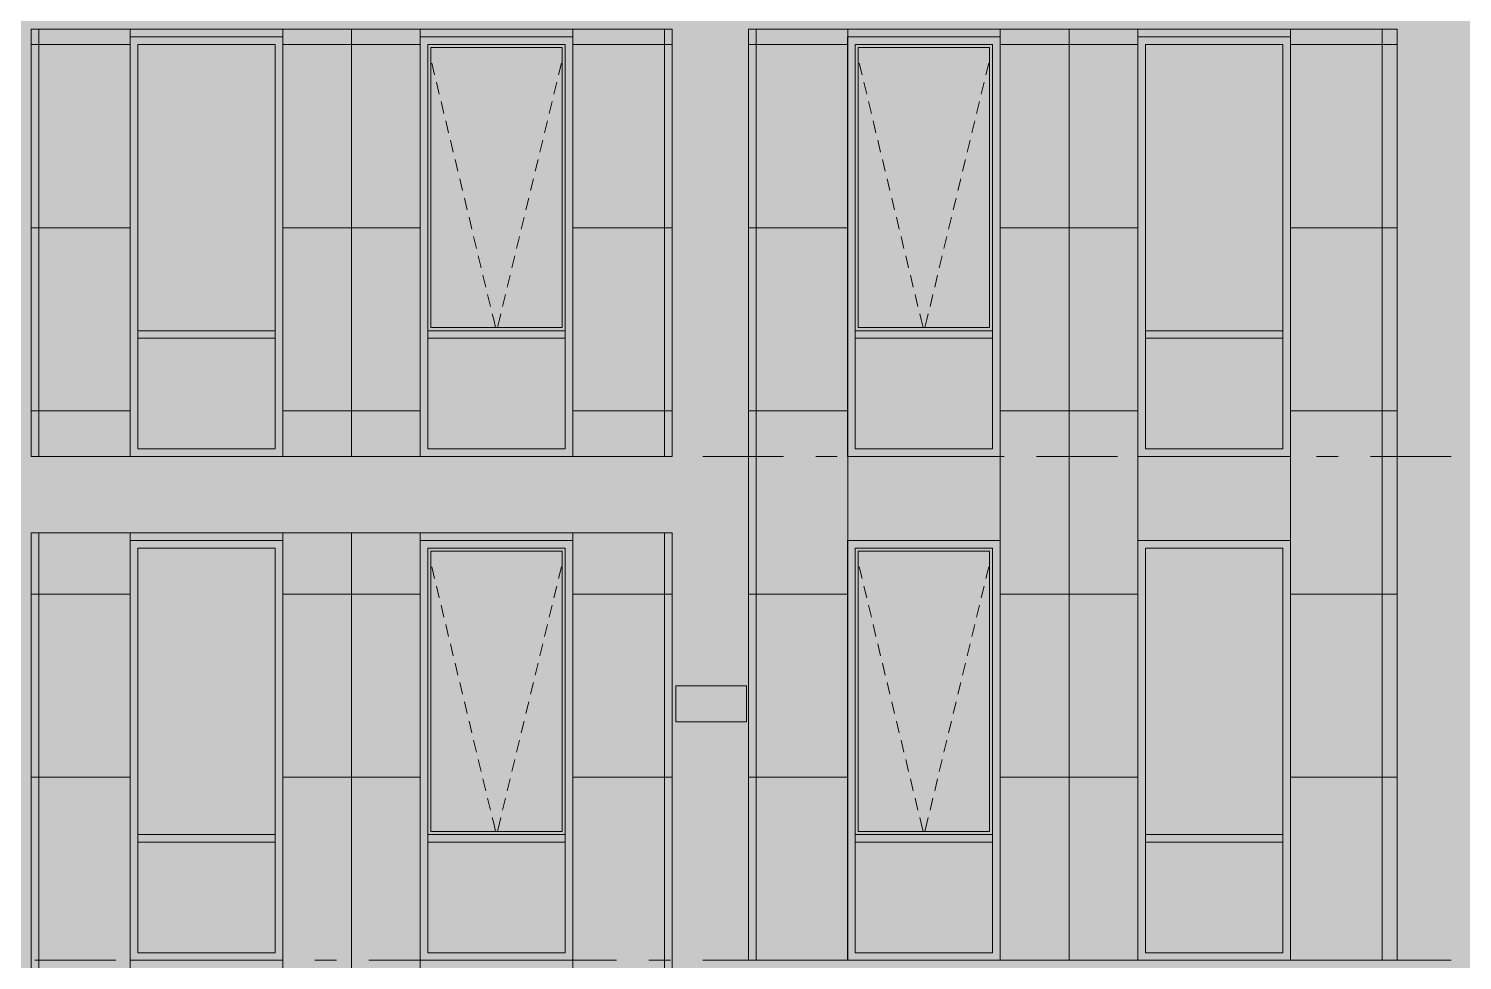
# Model space of a CAD drawing. Header units: millimetres. Extents: x 1499747 to 4230374, y -28481 to 441852.
# Drawn here: x 4109097 to 4118489, y 393828 to 399932 of the extents above; entities that cross this region are included whole.
import ezdxf

# ---------------------------------------------------------------- set-up
doc = ezdxf.new("R2010")
doc.units = ezdxf.units.MM
doc.header["$MEASUREMENT"] = 0
doc.layers.add('Чертеж и Рисунок', color=7, linetype='Continuous')

msp = doc.modelspace()

# ---------------------------------------------------------------- hatches: boundary and pattern name
at = {"layer": 'Чертеж и Рисунок', "linetype": 'Continuous', "lineweight": 0, "true_color": 0xbc9a89}
for points in [[(4104262.66859, 399928.41141), (4127512.73411, 399928.41141), (4127512.73411, 400428.41218), (4104262.66859, 400428.41218)], [(4108613.00524, 399928.41141), (4108613.00524, 374028.37184), (4109113.006, 374028.37184), (4109113.006, 399928.41141)], [(4113312.81242, 399928.41141), (4113312.81242, 374028.37184), (4113812.81318, 374028.37184), (4113812.81318, 399928.41141)], [(4118062.11967, 399928.41141), (4118062.11967, 374028.37184), (4118562.12044, 374028.37184), (4118562.12044, 399928.41141)], [(4109113.006, 396628.40637), (4113312.81242, 396628.40637), (4113312.81242, 397128.40713), (4109113.006, 397128.40713)], [(4113812.81318, 393328.40133), (4118062.11967, 393328.40133), (4118062.11967, 393828.40209), (4113812.81318, 393828.40209)]]:
    msp.add_hatch(color=33, dxfattribs=at).paths.add_polyline_path(points)
at = {"layer": 'Чертеж и Рисунок', "linetype": 'Continuous', "lineweight": 0, "true_color": 0xffffff}
for points in [[(4109113.006, 399928.41141), (4109113.006, 397128.40713), (4109762.20699, 397128.40713), (4109762.20699, 399878.41134), (4110762.20852, 399878.41134), (4110762.20852, 397128.40713), (4111662.5099, 397128.40713), (4111662.5099, 399878.41134), (4112662.51142, 399878.41134), (4112662.51142, 397128.40713), (4113312.81242, 397128.40713), (4113312.81242, 399928.41141)], [(4113337.91246, 395391.20448), (4113799.71316, 395391.20448), (4113799.71316, 395626.90484), (4113337.91246, 395626.90484)]]:
    msp.add_hatch(color=7, dxfattribs=at).paths.add_polyline_path(points)
h = msp.add_hatch(color=7, dxfattribs=at)
h.paths.add_polyline_path([(4113812.81318, 399928.41141), (4113812.81318, 393828.40209), (4114462.41416, 393828.40209), (4114462.41416, 396578.40627), (4115462.41572, 396578.40627), (4115462.41572, 393828.40209), (4116362.71712, 393828.40209), (4116362.71712, 396578.40627), (4117362.71859, 396578.40627), (4117362.71859, 393828.40209), (4118062.11966, 393828.40209), (4118062.11966, 399928.41141)])
h.paths.add_polyline_path([(4114462.41416, 399878.41135), (4115462.41572, 399878.41135), (4115462.41572, 397128.40717), (4114462.41416, 397128.40717)], flags=0)
h.paths.add_polyline_path([(4117362.71859, 397128.40717), (4116362.71712, 397128.40717), (4116362.71712, 399878.41135), (4117362.71859, 399878.41135)], flags=0)
at = {"layer": 'Чертеж и Рисунок', "linetype": 'Continuous', "lineweight": 0, "true_color": 0x2e2e2e}
for points in [[(4109762.20699, 399528.4108), (4109812.20707, 399528.4108), (4109812.20707, 399828.41126), (4109762.20699, 399878.41134)], [(4110262.20776, 399878.41134), (4109762.20699, 399878.41134), (4109812.20707, 399828.41126), (4110262.20776, 399828.41126)], [(4110262.20776, 399878.41134), (4110262.20776, 399828.41126), (4110712.20844, 399828.41126), (4110762.20852, 399878.41134)], [(4110762.20852, 399528.4108), (4110762.20852, 399878.41134), (4110712.20844, 399828.41126), (4110712.20844, 399528.4108)], [(4111662.5099, 399528.4108), (4111712.50997, 399528.4108), (4111712.50997, 399828.41126), (4111662.5099, 399878.41134)], [(4112162.51066, 399878.41134), (4111662.5099, 399878.41134), (4111712.50997, 399828.41126), (4112162.51066, 399828.41126)], [(4112162.51066, 399878.41134), (4112162.51066, 399828.41126), (4112612.51135, 399828.41126), (4112662.51142, 399878.41134)], [(4112662.51142, 399528.4108), (4112662.51142, 399878.41134), (4112612.51135, 399828.41126), (4112612.51135, 399528.4108)], [(4114462.41417, 399528.4108), (4114512.41425, 399528.4108), (4114512.41425, 399828.41126), (4114462.41417, 399878.41134)], [(4114962.41494, 399878.41134), (4114462.41417, 399878.41134), (4114512.41425, 399828.41126), (4114962.41494, 399828.41126)], [(4114962.41494, 399878.41134), (4114962.41494, 399828.41126), (4115412.41563, 399828.41126), (4115462.4157, 399878.41134)], [(4115462.4157, 399528.4108), (4115462.4157, 399878.41134), (4115412.41563, 399828.41126), (4115412.41563, 399528.4108)], [(4116362.71708, 399528.4108), (4116412.71715, 399528.4108), (4116412.71715, 399828.41126), (4116362.71708, 399878.41134)], [(4116862.71784, 399878.41134), (4116362.71708, 399878.41134), (4116412.71715, 399828.41126), (4116862.71784, 399828.41126)], [(4116862.71784, 399878.41134), (4116862.71784, 399828.41126), (4117312.71853, 399828.41126), (4117362.71861, 399878.41134)], [(4117362.71861, 399528.4108), (4117362.71861, 399878.41134), (4117312.71853, 399828.41126), (4117312.71853, 399528.4108)], [(4109762.20699, 398128.40866), (4109812.20707, 398128.40866), (4109812.20707, 399528.4108), (4109762.20699, 399528.4108)], [(4110762.20852, 398128.40866), (4110762.20852, 399528.4108), (4110712.20844, 399528.4108), (4110712.20844, 398128.40866)], [(4111662.5099, 398128.40866), (4111712.50997, 398128.40866), (4111712.50997, 399528.4108), (4111662.5099, 399528.4108)], [(4112662.51142, 398128.40866), (4112662.51142, 399528.4108), (4112612.51135, 399528.4108), (4112612.51135, 398128.40866)], [(4114462.41417, 398128.40866), (4114512.41425, 398128.40866), (4114512.41425, 399528.4108), (4114462.41417, 399528.4108)], [(4115462.4157, 398128.40866), (4115462.4157, 399528.4108), (4115412.41563, 399528.4108), (4115412.41563, 398128.40866)], [(4116362.71708, 398128.40866), (4116412.71715, 398128.40866), (4116412.71715, 399528.4108), (4116362.71708, 399528.4108)], [(4117362.71861, 398128.40866), (4117362.71861, 399528.4108), (4117312.71853, 399528.4108), (4117312.71853, 398128.40866)], [(4109762.20699, 397928.40836), (4109812.20707, 397928.40836), (4109812.20707, 398128.40866), (4109762.20699, 398128.40866)], [(4110762.20852, 397928.40836), (4110762.20852, 398128.40866), (4110712.20844, 398128.40866), (4110712.20844, 397928.40836)], [(4111662.5099, 397928.40836), (4111712.50997, 397928.40836), (4111712.50997, 398128.40866), (4111662.5099, 398128.40866)], [(4112662.51142, 397928.40836), (4112662.51142, 398128.40866), (4112612.51135, 398128.40866), (4112612.51135, 397928.40836)], [(4114462.41417, 397928.40836), (4114512.41425, 397928.40836), (4114512.41425, 398128.40866), (4114462.41417, 398128.40866)], [(4115462.4157, 397928.40836), (4115462.4157, 398128.40866), (4115412.41563, 398128.40866), (4115412.41563, 397928.40836)], [(4116362.71708, 397928.40836), (4116412.71715, 397928.40836), (4116412.71715, 398128.40866), (4116362.71708, 398128.40866)], [(4117362.71861, 397928.40836), (4117362.71861, 398128.40866), (4117312.71853, 398128.40866), (4117312.71853, 397928.40836)], [(4109812.20707, 397903.40832), (4110262.20776, 397903.40832), (4110262.20776, 397953.40839), (4109812.20707, 397953.40839)], [(4110262.20776, 397953.40839), (4110262.20776, 397903.40832), (4110712.20844, 397903.40832), (4110712.20844, 397953.40839)], [(4111712.50997, 397903.40832), (4112162.51066, 397903.40832), (4112162.51066, 397953.40839), (4111712.50997, 397953.40839)], [(4112162.51066, 397953.40839), (4112162.51066, 397903.40832), (4112612.51135, 397903.40832), (4112612.51135, 397953.40839)], [(4114512.41425, 397903.40832), (4114962.41494, 397903.40832), (4114962.41494, 397953.40839), (4114512.41425, 397953.40839)], [(4114962.41494, 397953.40839), (4114962.41494, 397903.40832), (4115412.41563, 397903.40832), (4115412.41563, 397953.40839)], [(4116412.71715, 397903.40832), (4116862.71784, 397903.40832), (4116862.71784, 397953.40839), (4116412.71715, 397953.40839)], [(4116862.71784, 397953.40839), (4116862.71784, 397903.40832), (4117312.71853, 397903.40832), (4117312.71853, 397953.40839)], [(4109762.20699, 397928.40836), (4109762.20699, 397128.40713), (4109812.20707, 397178.40721), (4109812.20707, 397928.40836)], [(4110762.20852, 397928.40836), (4110712.20844, 397928.40836), (4110712.20844, 397178.40721), (4110762.20852, 397128.40713)], [(4111662.5099, 397928.40836), (4111662.5099, 397128.40713), (4111712.50997, 397178.40721), (4111712.50997, 397928.40836)], [(4112662.51142, 397928.40836), (4112612.51135, 397928.40836), (4112612.51135, 397178.40721), (4112662.51142, 397128.40713)], [(4114462.41417, 397928.40836), (4114462.41417, 397128.40713), (4114512.41425, 397178.40721), (4114512.41425, 397928.40836)], [(4115462.4157, 397928.40836), (4115412.41563, 397928.40836), (4115412.41563, 397178.40721), (4115462.4157, 397128.40713)], [(4116362.71708, 397928.40836), (4116362.71708, 397128.40713), (4116412.71715, 397178.40721), (4116412.71715, 397928.40836)], [(4117362.71861, 397928.40836), (4117312.71853, 397928.40836), (4117312.71853, 397178.40721), (4117362.71861, 397128.40713)], [(4110262.20776, 397128.40713), (4110262.20776, 397178.40721), (4109812.20707, 397178.40721), (4109762.20699, 397128.40713)], [(4110262.20776, 397128.40713), (4110762.20852, 397128.40713), (4110712.20844, 397178.40721), (4110262.20776, 397178.40721)], [(4112162.51066, 397128.40713), (4112162.51066, 397178.40721), (4111712.50997, 397178.40721), (4111662.5099, 397128.40713)], [(4112162.51066, 397128.40713), (4112662.51142, 397128.40713), (4112612.51135, 397178.40721), (4112162.51066, 397178.40721)], [(4114962.41494, 397128.40713), (4114962.41494, 397178.40721), (4114512.41425, 397178.40721), (4114462.41417, 397128.40713)], [(4114962.41494, 397128.40713), (4115462.4157, 397128.40713), (4115412.41563, 397178.40721), (4114962.41494, 397178.40721)], [(4116862.71784, 397128.40713), (4116862.71784, 397178.40721), (4116412.71715, 397178.40721), (4116362.71708, 397128.40713)], [(4116862.71784, 397128.40713), (4117362.71861, 397128.40713), (4117312.71853, 397178.40721), (4116862.71784, 397178.40721)], [(4109762.20699, 396228.40576), (4109812.20707, 396228.40576), (4109812.20707, 396528.40622), (4109762.20699, 396578.40629)], [(4110262.20776, 396578.40629), (4109762.20699, 396578.40629), (4109812.20707, 396528.40622), (4110262.20776, 396528.40622)], [(4110262.20776, 396578.40629), (4110262.20776, 396528.40622), (4110712.20844, 396528.40622), (4110762.20852, 396578.40629)], [(4110762.20852, 396228.40576), (4110762.20852, 396578.40629), (4110712.20844, 396528.40622), (4110712.20844, 396228.40576)], [(4111662.5099, 396228.40576), (4111712.50997, 396228.40576), (4111712.50997, 396528.40622), (4111662.5099, 396578.40629)], [(4112162.51066, 396578.40629), (4111662.5099, 396578.40629), (4111712.50997, 396528.40622), (4112162.51066, 396528.40622)], [(4112162.51066, 396578.40629), (4112162.51066, 396528.40622), (4112612.51135, 396528.40622), (4112662.51142, 396578.40629)], [(4112662.51142, 396228.40576), (4112662.51142, 396578.40629), (4112612.51135, 396528.40622), (4112612.51135, 396228.40576)], [(4114462.41417, 396228.40576), (4114512.41425, 396228.40576), (4114512.41425, 396528.40622), (4114462.41417, 396578.40629)], [(4114962.41494, 396578.40629), (4114462.41417, 396578.40629), (4114512.41425, 396528.40622), (4114962.41494, 396528.40622)], [(4114962.41494, 396578.40629), (4114962.41494, 396528.40622), (4115412.41563, 396528.40622), (4115462.4157, 396578.40629)], [(4115462.4157, 396228.40576), (4115462.4157, 396578.40629), (4115412.41563, 396528.40622), (4115412.41563, 396228.40576)], [(4116362.71708, 396228.40576), (4116412.71715, 396228.40576), (4116412.71715, 396528.40622), (4116362.71708, 396578.40629)], [(4116862.71784, 396578.40629), (4116362.71708, 396578.40629), (4116412.71715, 396528.40622), (4116862.71784, 396528.40622)], [(4116862.71784, 396578.40629), (4116862.71784, 396528.40622), (4117312.71853, 396528.40622), (4117362.71861, 396578.40629)], [(4117362.71861, 396228.40576), (4117362.71861, 396578.40629), (4117312.71853, 396528.40622), (4117312.71853, 396228.40576)], [(4109762.20699, 394828.40362), (4109812.20707, 394828.40362), (4109812.20707, 396228.40576), (4109762.20699, 396228.40576)], [(4110762.20852, 394828.40362), (4110762.20852, 396228.40576), (4110712.20844, 396228.40576), (4110712.20844, 394828.40362)], [(4111662.5099, 394828.40362), (4111712.50997, 394828.40362), (4111712.50997, 396228.40576), (4111662.5099, 396228.40576)], [(4112662.51142, 394828.40362), (4112662.51142, 396228.40576), (4112612.51135, 396228.40576), (4112612.51135, 394828.40362)], [(4114462.41417, 394828.40362), (4114512.41425, 394828.40362), (4114512.41425, 396228.40576), (4114462.41417, 396228.40576)], [(4115462.4157, 394828.40362), (4115462.4157, 396228.40576), (4115412.41563, 396228.40576), (4115412.41563, 394828.40362)], [(4116362.71708, 394828.40362), (4116412.71715, 394828.40362), (4116412.71715, 396228.40576), (4116362.71708, 396228.40576)], [(4117362.71861, 394828.40362), (4117362.71861, 396228.40576), (4117312.71853, 396228.40576), (4117312.71853, 394828.40362)], [(4109762.20699, 394628.40332), (4109812.20707, 394628.40332), (4109812.20707, 394828.40362), (4109762.20699, 394828.40362)], [(4110762.20852, 394628.40332), (4110762.20852, 394828.40362), (4110712.20844, 394828.40362), (4110712.20844, 394628.40332)], [(4111662.5099, 394628.40332), (4111712.50997, 394628.40332), (4111712.50997, 394828.40362), (4111662.5099, 394828.40362)], [(4112662.51142, 394628.40332), (4112662.51142, 394828.40362), (4112612.51135, 394828.40362), (4112612.51135, 394628.40332)], [(4114462.41417, 394628.40332), (4114512.41425, 394628.40332), (4114512.41425, 394828.40362), (4114462.41417, 394828.40362)], [(4115462.4157, 394628.40332), (4115462.4157, 394828.40362), (4115412.41563, 394828.40362), (4115412.41563, 394628.40332)], [(4116362.71708, 394628.40332), (4116412.71715, 394628.40332), (4116412.71715, 394828.40362), (4116362.71708, 394828.40362)], [(4117362.71861, 394628.40332), (4117362.71861, 394828.40362), (4117312.71853, 394828.40362), (4117312.71853, 394628.40332)], [(4109812.20707, 394603.40328), (4110262.20776, 394603.40328), (4110262.20776, 394653.40335), (4109812.20707, 394653.40335)], [(4110262.20776, 394653.40335), (4110262.20776, 394603.40328), (4110712.20844, 394603.40328), (4110712.20844, 394653.40335)], [(4111712.50997, 394603.40328), (4112162.51066, 394603.40328), (4112162.51066, 394653.40335), (4111712.50997, 394653.40335)], [(4112162.51066, 394653.40335), (4112162.51066, 394603.40328), (4112612.51135, 394603.40328), (4112612.51135, 394653.40335)], [(4114512.41425, 394603.40328), (4114962.41494, 394603.40328), (4114962.41494, 394653.40335), (4114512.41425, 394653.40335)], [(4114962.41494, 394653.40335), (4114962.41494, 394603.40328), (4115412.41563, 394603.40328), (4115412.41563, 394653.40335)], [(4116412.71715, 394603.40328), (4116862.71784, 394603.40328), (4116862.71784, 394653.40335), (4116412.71715, 394653.40335)], [(4116862.71784, 394653.40335), (4116862.71784, 394603.40328), (4117312.71853, 394603.40328), (4117312.71853, 394653.40335)], [(4109762.20699, 394628.40332), (4109762.20699, 393828.40209), (4109812.20707, 393878.40217), (4109812.20707, 394628.40332)], [(4110762.20852, 394628.40332), (4110712.20844, 394628.40332), (4110712.20844, 393878.40217), (4110762.20852, 393828.40209)], [(4111662.5099, 394628.40332), (4111662.5099, 393828.40209), (4111712.50997, 393878.40217), (4111712.50997, 394628.40332)], [(4112662.51142, 394628.40332), (4112612.51135, 394628.40332), (4112612.51135, 393878.40217), (4112662.51142, 393828.40209)], [(4114462.41417, 394628.40332), (4114462.41417, 393828.40209), (4114512.41425, 393878.40217), (4114512.41425, 394628.40332)], [(4115462.4157, 394628.40332), (4115412.41563, 394628.40332), (4115412.41563, 393878.40217), (4115462.4157, 393828.40209)], [(4116362.71708, 394628.40332), (4116362.71708, 393828.40209), (4116412.71715, 393878.40217), (4116412.71715, 394628.40332)], [(4117362.71861, 394628.40332), (4117312.71853, 394628.40332), (4117312.71853, 393878.40217), (4117362.71861, 393828.40209)], [(4110262.20776, 393828.40209), (4110262.20776, 393878.40217), (4109812.20707, 393878.40217), (4109762.20699, 393828.40209)], [(4110262.20776, 393828.40209), (4110762.20852, 393828.40209), (4110712.20844, 393878.40217), (4110262.20776, 393878.40217)], [(4112162.51066, 393828.40209), (4112162.51066, 393878.40217), (4111712.50997, 393878.40217), (4111662.5099, 393828.40209)], [(4112162.51066, 393828.40209), (4112662.51142, 393828.40209), (4112612.51135, 393878.40217), (4112162.51066, 393878.40217)], [(4114962.41494, 393828.40209), (4114962.41494, 393878.40217), (4114512.41425, 393878.40217), (4114462.41417, 393828.40209)], [(4114962.41494, 393828.40209), (4115462.4157, 393828.40209), (4115412.41563, 393878.40217), (4114962.41494, 393878.40217)], [(4116862.71784, 393828.40209), (4116862.71784, 393878.40217), (4116412.71715, 393878.40217), (4116362.71708, 393828.40209)], [(4116862.71784, 393828.40209), (4117362.71861, 393828.40209), (4117312.71853, 393878.40217), (4116862.71784, 393878.40217)]]:
    msp.add_hatch(color=250, dxfattribs=at).paths.add_polyline_path(points)
at = {"layer": 'Чертеж и Рисунок', "linetype": 'Continuous', "lineweight": 0, "true_color": 0x84adf9}
for points in [[(4109812.20707, 397953.40839), (4110712.20844, 397953.40839), (4110712.20844, 399528.4108), (4110712.20844, 399828.41126), (4109812.20707, 399828.41126)], [(4116412.71715, 397953.40839), (4117312.71853, 397953.40839), (4117312.71853, 399528.4108), (4117312.71853, 399828.41126), (4116412.71715, 399828.41126)], [(4111732.51, 399808.41123), (4111732.51, 397973.40843), (4112592.51132, 397973.40843), (4112592.51132, 399808.41123)], [(4114532.41428, 397973.40843), (4115392.4156, 397973.40843), (4115392.4156, 399808.41123), (4114532.41428, 399808.41123)], [(4109812.20707, 397903.40832), (4109812.20707, 397178.40721), (4110712.20844, 397178.40721), (4110712.20844, 397903.40832)], [(4111712.50997, 397903.40832), (4111712.50997, 397178.40721), (4112612.51135, 397178.40721), (4112612.51135, 397903.40832)], [(4114512.41425, 397903.40832), (4114512.41425, 397178.40721), (4115412.41563, 397178.40721), (4115412.41563, 397903.40832)], [(4116412.71715, 397903.40832), (4116412.71715, 397178.40721), (4117312.71853, 397178.40721), (4117312.71853, 397903.40832)], [(4109812.20707, 394653.40335), (4110712.20844, 394653.40335), (4110712.20844, 394828.40362), (4110712.20844, 396228.40576), (4110712.20844, 396528.40622), (4109812.20707, 396528.40622)], [(4111732.51, 394673.40338), (4112592.51132, 394673.40338), (4112592.51132, 396508.40619), (4111732.51, 396508.40619)], [(4114532.41428, 394673.40338), (4115392.4156, 394673.40338), (4115392.4156, 396508.40619), (4114532.41428, 396508.40619)], [(4116412.71715, 394653.40335), (4117312.71853, 394653.40335), (4117312.71853, 394828.40362), (4117312.71853, 396528.40622), (4116412.71715, 396528.40622)], [(4109812.20707, 394603.40328), (4109812.20707, 393878.40217), (4110712.20844, 393878.40217), (4110712.20844, 394603.40328)], [(4111712.50997, 393878.40217), (4112612.51135, 393878.40217), (4112612.51135, 394603.40328), (4111712.50997, 394603.40328)], [(4114512.41425, 394603.40328), (4114512.41425, 393878.40217), (4115412.41563, 393878.40217), (4115412.41563, 394603.40328)], [(4116412.71715, 394603.40328), (4116412.71715, 393878.40217), (4117312.71853, 393878.40217), (4117312.71853, 394603.40328)]]:
    msp.add_hatch(color=161, dxfattribs=at).paths.add_polyline_path(points)
at = {"layer": 'Чертеж и Рисунок', "linetype": 'Continuous', "lineweight": 0, "true_color": 0xf7fdff}
for points in [[(4111712.50997, 397953.40839), (4111732.51, 397973.40843), (4111732.51, 399808.41123), (4111712.50997, 399828.41126)], [(4112612.51135, 399828.41126), (4111712.50997, 399828.41126), (4111732.51, 399808.41123), (4112592.51132, 399808.41123)], [(4112612.51135, 397953.40839), (4112612.51135, 399828.41126), (4112592.51132, 399808.41123), (4112592.51132, 397973.40843)], [(4114512.41425, 397953.40839), (4114532.41428, 397973.40843), (4114532.41428, 399808.41123), (4114512.41425, 399828.41126)], [(4115412.41563, 399828.41126), (4114512.41425, 399828.41126), (4114532.41428, 399808.41123), (4115392.4156, 399808.41123)], [(4115412.41563, 397953.40839), (4115412.41563, 399828.41126), (4115392.4156, 399808.41123), (4115392.4156, 397973.40843)], [(4111732.51, 397973.40843), (4111712.50997, 397953.40839), (4112612.51135, 397953.40839), (4112592.51132, 397973.40843)], [(4115412.41563, 397953.40839), (4115392.4156, 397973.40843), (4114532.41428, 397973.40843), (4114512.41425, 397953.40839)], [(4111712.50997, 394653.40335), (4111732.51, 394673.40338), (4111732.51, 396508.40619), (4111712.50997, 396528.40622)], [(4111712.50997, 396528.40622), (4111732.51, 396508.40619), (4112592.51132, 396508.40619), (4112612.51135, 396528.40622)], [(4112612.51135, 394653.40335), (4112612.51135, 396528.40622), (4112592.51132, 396508.40619), (4112592.51132, 394673.40338)], [(4114512.41425, 394653.40335), (4114532.41428, 394673.40338), (4114532.41428, 396508.40619), (4114512.41425, 396528.40622)], [(4115412.41563, 396528.40622), (4114512.41425, 396528.40622), (4114532.41428, 396508.40619), (4115392.4156, 396508.40619)], [(4115412.41563, 394653.40335), (4115412.41563, 396528.40622), (4115392.4156, 396508.40619), (4115392.4156, 394673.40338)], [(4111732.51, 394673.40338), (4111712.50997, 394653.40335), (4112612.51135, 394653.40335), (4112592.51132, 394673.40338)], [(4115412.41563, 394653.40335), (4115392.4156, 394673.40338), (4114532.41428, 394673.40338), (4114512.41425, 394653.40335)]]:
    msp.add_hatch(color=7, dxfattribs=at).paths.add_polyline_path(points)
at = {"layer": 'Чертеж и Рисунок', "linetype": 'Continuous', "lineweight": 0, "true_color": 0xffffff}
h = msp.add_hatch(color=7, dxfattribs=at)
h.paths.add_polyline_path([(4109113.006, 390528.39705), (4109762.20703, 390528.39705), (4109762.20703, 393278.40123), (4110762.20851, 393278.40123), (4110762.20851, 390528.39705), (4111662.5099, 390528.39705), (4111662.5099, 393278.40123), (4112662.51146, 393278.40123), (4112662.51146, 390528.39705), (4113312.81244, 390528.39705), (4113312.81244, 396628.40637), (4109113.006, 396628.40637)])
h.paths.add_polyline_path([(4110762.20851, 393828.40212), (4109762.20703, 393828.40212), (4109762.20703, 396578.40631), (4110762.20851, 396578.40631)], flags=0)
h.paths.add_polyline_path([(4111662.5099, 393828.40212), (4111662.5099, 396578.40631), (4112662.51146, 396578.40631), (4112662.51146, 393828.40212)], flags=0)

# ---------------------------------------------------------------- linework, layer by layer
at = {"layer": 'Чертеж и Рисунок', "color": 7, "linetype": 'Continuous', "lineweight": 5}
for points in [[(4109113.006, 399928.41141), (4113312.81242, 399928.41141)], [(4109113.006, 397128.40713), (4109113.006, 399928.41141)], [(4113312.81242, 397128.40713), (4113312.81242, 399928.41141)], [(4113812.81318, 393828.40209), (4113812.81318, 399928.41141)], [(4113812.81318, 399928.41141), (4118062.11967, 399928.41141)], [(4118062.11967, 393828.40209), (4118062.11967, 399928.41141)], [(4109762.20699, 397128.40713), (4109762.20699, 399878.41134)], [(4109762.20699, 399878.41134), (4110762.20852, 399878.41134)], [(4109812.20707, 399528.4108), (4109812.20707, 399828.41126)], [(4109812.20707, 399828.41126), (4110262.20776, 399828.41126)], [(4110262.20776, 399828.41126), (4110712.20844, 399828.41126)], [(4110712.20844, 399528.4108), (4110712.20844, 399828.41126)], [(4110762.20852, 399878.41134), (4110762.20852, 397128.40713)], [(4111662.5099, 397128.40713), (4111662.5099, 399878.41134)], [(4111662.5099, 399878.41134), (4112662.51142, 399878.41134)], [(4111712.50997, 399528.4108), (4111712.50997, 399828.41126)], [(4111712.50997, 399828.41126), (4112162.51066, 399828.41126)], [(4112162.51066, 399828.41126), (4112612.51135, 399828.41126)], [(4112612.51135, 399528.4108), (4112612.51135, 399828.41126)], [(4114462.41417, 397128.40713), (4114462.41417, 399878.41134)], [(4114462.41417, 399878.41134), (4115462.4157, 399878.41134)], [(4114512.41425, 399528.4108), (4114512.41425, 399828.41126)], [(4114512.41425, 399828.41126), (4114962.41494, 399828.41126)], [(4114962.41494, 399828.41126), (4115412.41563, 399828.41126)], [(4115412.41563, 399528.4108), (4115412.41563, 399828.41126)], [(4115462.4157, 399878.41134), (4115462.4157, 397128.40713)], [(4116362.71708, 397128.40713), (4116362.71708, 399878.41134)], [(4116362.71708, 399878.41134), (4117362.71861, 399878.41134)], [(4116412.71715, 399528.4108), (4116412.71715, 399828.41126)], [(4116412.71715, 399828.41126), (4116862.71784, 399828.41126)], [(4116862.71784, 399828.41126), (4117312.71853, 399828.41126)], [(4117312.71853, 399528.4108), (4117312.71853, 399828.41126)], [(4117362.71861, 399878.41134), (4117362.71861, 397128.40713)], [(4111732.51, 399808.41123), (4111732.51, 397973.40843)], [(4112592.51132, 399808.41123), (4111732.51, 399808.41123)], [(4112592.51132, 397973.40843), (4112592.51132, 399808.41123)], [(4114532.41428, 399808.41123), (4114532.41428, 397973.40843)], [(4115392.4156, 399808.41123), (4114532.41428, 399808.41123)], [(4115392.4156, 397973.40843), (4115392.4156, 399808.41123)], [(4109812.20707, 398128.40866), (4109812.20707, 399528.4108)], [(4110712.20844, 398128.40866), (4110712.20844, 399528.4108)], [(4111712.50997, 398128.40866), (4111712.50997, 399528.4108)], [(4112612.51135, 398128.40866), (4112612.51135, 399528.4108)], [(4114512.41425, 398128.40866), (4114512.41425, 399528.4108)], [(4115412.41563, 398128.40866), (4115412.41563, 399528.4108)], [(4116412.71715, 398128.40866), (4116412.71715, 399528.4108)], [(4117312.71853, 398128.40866), (4117312.71853, 399528.4108)], [(4109812.20707, 397953.40839), (4109812.20707, 398128.40866)], [(4110712.20844, 397953.40839), (4110712.20844, 398128.40866)], [(4111712.50997, 397953.40839), (4111712.50997, 398128.40866)], [(4112612.51135, 397953.40839), (4112612.51135, 398128.40866)], [(4114512.41425, 397953.40839), (4114512.41425, 398128.40866)], [(4115412.41563, 397953.40839), (4115412.41563, 398128.40866)], [(4116412.71715, 397953.40839), (4116412.71715, 398128.40866)], [(4117312.71853, 397953.40839), (4117312.71853, 398128.40866)], [(4109812.20707, 397928.40836), (4109812.20707, 397953.40839)], [(4110262.20776, 397953.40839), (4109812.20707, 397953.40839)], [(4110712.20844, 397953.40839), (4110262.20776, 397953.40839)], [(4110712.20844, 397928.40836), (4110712.20844, 397953.40839)], [(4111712.50997, 397928.40836), (4111712.50997, 397953.40839)], [(4112162.51066, 397953.40839), (4111712.50997, 397953.40839)], [(4111732.51, 397973.40843), (4112592.51132, 397973.40843)], [(4112612.51135, 397953.40839), (4112162.51066, 397953.40839)], [(4112612.51135, 397928.40836), (4112612.51135, 397953.40839)], [(4114512.41425, 397928.40836), (4114512.41425, 397953.40839)], [(4114962.41494, 397953.40839), (4114512.41425, 397953.40839)], [(4114532.41428, 397973.40843), (4115392.4156, 397973.40843)], [(4115412.41563, 397953.40839), (4114962.41494, 397953.40839)], [(4115412.41563, 397928.40836), (4115412.41563, 397953.40839)], [(4116412.71715, 397928.40836), (4116412.71715, 397953.40839)], [(4116862.71784, 397953.40839), (4116412.71715, 397953.40839)], [(4117312.71853, 397953.40839), (4116862.71784, 397953.40839)], [(4117312.71853, 397928.40836), (4117312.71853, 397953.40839)], [(4109812.20707, 397903.40832), (4109812.20707, 397928.40836)], [(4109812.20707, 397178.40721), (4109812.20707, 397903.40832)], [(4110262.20776, 397903.40832), (4109812.20707, 397903.40832)], [(4110712.20844, 397903.40832), (4110262.20776, 397903.40832)], [(4110712.20844, 397903.40832), (4110712.20844, 397928.40836)], [(4110712.20844, 397178.40721), (4110712.20844, 397903.40832)], [(4111712.50997, 397903.40832), (4111712.50997, 397928.40836)], [(4111712.50997, 397178.40721), (4111712.50997, 397903.40832)], [(4112162.51066, 397903.40832), (4111712.50997, 397903.40832)], [(4112612.51135, 397903.40832), (4112162.51066, 397903.40832)], [(4112612.51135, 397903.40832), (4112612.51135, 397928.40836)], [(4112612.51135, 397178.40721), (4112612.51135, 397903.40832)], [(4114512.41425, 397903.40832), (4114512.41425, 397928.40836)], [(4114512.41425, 397178.40721), (4114512.41425, 397903.40832)], [(4114962.41494, 397903.40832), (4114512.41425, 397903.40832)], [(4115412.41563, 397903.40832), (4114962.41494, 397903.40832)], [(4115412.41563, 397903.40832), (4115412.41563, 397928.40836)], [(4115412.41563, 397178.40721), (4115412.41563, 397903.40832)], [(4116412.71715, 397903.40832), (4116412.71715, 397928.40836)], [(4116412.71715, 397178.40721), (4116412.71715, 397903.40832)], [(4116862.71784, 397903.40832), (4116412.71715, 397903.40832)], [(4117312.71853, 397903.40832), (4116862.71784, 397903.40832)], [(4117312.71853, 397903.40832), (4117312.71853, 397928.40836)], [(4117312.71853, 397178.40721), (4117312.71853, 397903.40832)], [(4109113.006, 397128.40713), (4113312.81242, 397128.40713)], [(4110262.20776, 397178.40721), (4109812.20707, 397178.40721)], [(4110712.20844, 397178.40721), (4110262.20776, 397178.40721)], [(4112162.51066, 397178.40721), (4111712.50997, 397178.40721)], [(4112612.51135, 397178.40721), (4112162.51066, 397178.40721)], [(4115462.4157, 397128.40713), (4114462.41417, 397128.40713)], [(4114962.41494, 397178.40721), (4114512.41425, 397178.40721)], [(4115412.41563, 397178.40721), (4114962.41494, 397178.40721)], [(4117362.71861, 397128.40713), (4116362.71708, 397128.40713)], [(4116862.71784, 397178.40721), (4116412.71715, 397178.40721)], [(4117312.71853, 397178.40721), (4116862.71784, 397178.40721)], [(4109113.006, 390528.39705), (4109113.006, 396628.40637)], [(4109113.006, 396628.40637), (4113312.81242, 396628.40637)], [(4113312.81242, 390528.39705), (4113312.81242, 396628.40637)], [(4109762.20699, 393828.40209), (4109762.20699, 396578.40629)], [(4109762.20699, 396578.40629), (4110762.20852, 396578.40629)], [(4110762.20852, 396578.40629), (4110762.20852, 393828.40209)], [(4111662.5099, 393828.40209), (4111662.5099, 396578.40629)], [(4111662.5099, 396578.40629), (4112662.51142, 396578.40629)], [(4114462.41417, 393828.40209), (4114462.41417, 396578.40629)], [(4114462.41417, 396578.40629), (4115462.4157, 396578.40629)], [(4115462.4157, 396578.40629), (4115462.4157, 393828.40209)], [(4116362.71708, 393828.40209), (4116362.71708, 396578.40629)], [(4116362.71708, 396578.40629), (4117362.71861, 396578.40629)], [(4117362.71861, 396578.40629), (4117362.71861, 393828.40209)], [(4109812.20707, 396228.40576), (4109812.20707, 396528.40622)], [(4109812.20707, 396528.40622), (4110262.20776, 396528.40622)], [(4110262.20776, 396528.40622), (4110712.20844, 396528.40622)], [(4110712.20844, 396228.40576), (4110712.20844, 396528.40622)], [(4111712.50997, 396228.40576), (4111712.50997, 396528.40622)], [(4111712.50997, 396528.40622), (4112162.51066, 396528.40622)], [(4111732.51, 396508.40619), (4111732.51, 394673.40338)], [(4112592.51132, 396508.40619), (4111732.51, 396508.40619)], [(4112162.51066, 396528.40622), (4112612.51135, 396528.40622)], [(4112592.51132, 394673.40338), (4112592.51132, 396508.40619)], [(4112612.51135, 396228.40576), (4112612.51135, 396528.40622)], [(4114512.41425, 396228.40576), (4114512.41425, 396528.40622)], [(4114512.41425, 396528.40622), (4114962.41494, 396528.40622)], [(4114532.41428, 396508.40619), (4114532.41428, 394673.40338)], [(4115392.4156, 396508.40619), (4114532.41428, 396508.40619)], [(4114962.41494, 396528.40622), (4115412.41563, 396528.40622)], [(4115392.4156, 394673.40338), (4115392.4156, 396508.40619)], [(4115412.41563, 396228.40576), (4115412.41563, 396528.40622)], [(4116412.71715, 396228.40576), (4116412.71715, 396528.40622)], [(4116412.71715, 396528.40622), (4116862.71784, 396528.40622)], [(4116862.71784, 396528.40622), (4117312.71853, 396528.40622)], [(4117312.71853, 396228.40576), (4117312.71853, 396528.40622)], [(4109812.20707, 394828.40362), (4109812.20707, 396228.40576)], [(4110712.20844, 394828.40362), (4110712.20844, 396228.40576)], [(4111712.50997, 394828.40362), (4111712.50997, 396228.40576)], [(4112612.51135, 394828.40362), (4112612.51135, 396228.40576)], [(4114512.41425, 394828.40362), (4114512.41425, 396228.40576)], [(4115412.41563, 394828.40362), (4115412.41563, 396228.40576)], [(4116412.71715, 394828.40362), (4116412.71715, 396228.40576)], [(4117312.71853, 394828.40362), (4117312.71853, 396228.40576)], [(4113337.91246, 395391.20448), (4113337.91246, 395626.90484)], [(4113337.91246, 395626.90484), (4113799.71316, 395626.90484)], [(4113799.71316, 395626.90484), (4113799.71316, 395391.20448)], [(4113799.71316, 395391.20448), (4113337.91246, 395391.20448)], [(4109812.20707, 394653.40335), (4109812.20707, 394828.40362)], [(4110712.20844, 394653.40335), (4110712.20844, 394828.40362)], [(4111712.50997, 394653.40335), (4111712.50997, 394828.40362)], [(4112612.51135, 394653.40335), (4112612.51135, 394828.40362)], [(4114512.41425, 394653.40335), (4114512.41425, 394828.40362)], [(4115412.41563, 394653.40335), (4115412.41563, 394828.40362)], [(4116412.71715, 394653.40335), (4116412.71715, 394828.40362)], [(4117312.71853, 394653.40335), (4117312.71853, 394828.40362)], [(4109812.20707, 394628.40332), (4109812.20707, 394653.40335)], [(4110262.20776, 394653.40335), (4109812.20707, 394653.40335)], [(4110712.20844, 394653.40335), (4110262.20776, 394653.40335)], [(4110712.20844, 394628.40332), (4110712.20844, 394653.40335)], [(4111712.50997, 394628.40332), (4111712.50997, 394653.40335)], [(4112162.51066, 394653.40335), (4111712.50997, 394653.40335)], [(4111732.51, 394673.40338), (4112592.51132, 394673.40338)], [(4112612.51135, 394653.40335), (4112162.51066, 394653.40335)], [(4112612.51135, 394628.40332), (4112612.51135, 394653.40335)], [(4114512.41425, 394628.40332), (4114512.41425, 394653.40335)], [(4114962.41494, 394653.40335), (4114512.41425, 394653.40335)], [(4114532.41428, 394673.40338), (4115392.4156, 394673.40338)], [(4115412.41563, 394653.40335), (4114962.41494, 394653.40335)], [(4115412.41563, 394628.40332), (4115412.41563, 394653.40335)], [(4116412.71715, 394628.40332), (4116412.71715, 394653.40335)], [(4116862.71784, 394653.40335), (4116412.71715, 394653.40335)], [(4117312.71853, 394653.40335), (4116862.71784, 394653.40335)], [(4117312.71853, 394628.40332), (4117312.71853, 394653.40335)], [(4109812.20707, 394603.40328), (4109812.20707, 394628.40332)], [(4109812.20707, 393878.40217), (4109812.20707, 394603.40328)], [(4110262.20776, 394603.40328), (4109812.20707, 394603.40328)], [(4110712.20844, 394603.40328), (4110262.20776, 394603.40328)], [(4110712.20844, 394603.40328), (4110712.20844, 394628.40332)], [(4110712.20844, 393878.40217), (4110712.20844, 394603.40328)], [(4111712.50997, 394603.40328), (4111712.50997, 394628.40332)], [(4111712.50997, 393878.40217), (4111712.50997, 394603.40328)], [(4112162.51066, 394603.40328), (4111712.50997, 394603.40328)], [(4112612.51135, 394603.40328), (4112162.51066, 394603.40328)], [(4112612.51135, 394603.40328), (4112612.51135, 394628.40332)], [(4112612.51135, 393878.40217), (4112612.51135, 394603.40328)], [(4114512.41425, 394603.40328), (4114512.41425, 394628.40332)], [(4114512.41425, 393878.40217), (4114512.41425, 394603.40328)], [(4114962.41494, 394603.40328), (4114512.41425, 394603.40328)], [(4115412.41563, 394603.40328), (4114962.41494, 394603.40328)], [(4115412.41563, 394603.40328), (4115412.41563, 394628.40332)], [(4115412.41563, 393878.40217), (4115412.41563, 394603.40328)], [(4116412.71715, 394603.40328), (4116412.71715, 394628.40332)], [(4116412.71715, 393878.40217), (4116412.71715, 394603.40328)], [(4116862.71784, 394603.40328), (4116412.71715, 394603.40328)], [(4117312.71853, 394603.40328), (4116862.71784, 394603.40328)], [(4117312.71853, 394603.40328), (4117312.71853, 394628.40332)], [(4117312.71853, 393878.40217), (4117312.71853, 394603.40328)], [(4110762.20852, 393828.40209), (4109762.20699, 393828.40209)], [(4110262.20776, 393878.40217), (4109812.20707, 393878.40217)], [(4110712.20844, 393878.40217), (4110262.20776, 393878.40217)], [(4112662.51142, 393828.40209), (4111662.5099, 393828.40209)], [(4112162.51066, 393878.40217), (4111712.50997, 393878.40217)], [(4112612.51135, 393878.40217), (4112162.51066, 393878.40217)], [(4113812.81318, 393828.40209), (4118062.11967, 393828.40209)], [(4114962.41494, 393878.40217), (4114512.41425, 393878.40217)], [(4115412.41563, 393878.40217), (4114962.41494, 393878.40217)], [(4116862.71784, 393878.40217), (4116412.71715, 393878.40217)], [(4117312.71853, 393878.40217), (4116862.71784, 393878.40217)]]:
    msp.add_lwpolyline(points, dxfattribs=at)
at = {"layer": 'Чертеж и Рисунок', "color": 253, "linetype": 'Continuous', "lineweight": 5, "true_color": 0xaaaaaa}
for points in [[(4109163.30608, 399928.41141), (4109163.30608, 397128.40713)], [(4109763.307, 399928.41141), (4109763.307, 399878.41134)], [(4110762.70852, 399928.41141), (4110762.70852, 397128.40713)], [(4111212.80921, 399928.41141), (4111212.80921, 397128.40713)], [(4111663.1099, 399928.41141), (4111663.1099, 399878.41134)], [(4112662.51142, 399928.41141), (4112662.51142, 399878.41134)], [(4113263.11234, 399928.41141), (4113263.11234, 397128.40713)], [(4113863.11326, 399928.41141), (4113863.11326, 393828.40209)], [(4114463.11418, 399928.41141), (4114463.11418, 399878.41134)], [(4115462.5157, 399928.41141), (4115462.5157, 393828.40209)], [(4115913.01639, 399928.41141), (4115913.01639, 393828.40209)], [(4116363.31708, 399928.41141), (4116363.31708, 399878.41134)], [(4117362.71861, 399928.41141), (4117362.71861, 399878.41134)], [(4117963.31952, 399928.41141), (4117963.31952, 393828.40209)], [(4109113.006, 399828.01126), (4109762.20699, 399828.01126)], [(4109762.20699, 399828.01126), (4109763.307, 399828.01126)], [(4109763.307, 399878.41134), (4109763.307, 397128.40713)], [(4110762.70852, 399828.21126), (4111662.4099, 399828.21126)], [(4111663.1099, 399878.41134), (4111663.1099, 397128.40713)], [(4112662.51142, 399878.41134), (4112662.51142, 397128.40713)], [(4112662.51142, 399828.21126), (4113312.81242, 399828.21126)], [(4113812.81318, 399828.21126), (4114462.41417, 399828.21126)], [(4114463.11418, 399878.41134), (4114463.11418, 397128.40713)], [(4115462.5157, 399828.21126), (4116362.31708, 399828.21126)], [(4116363.31708, 399878.41134), (4116363.31708, 397128.40713)], [(4117362.71861, 399878.41134), (4117362.71861, 397128.40713)], [(4117362.71861, 399828.21126), (4118062.11967, 399828.21126)], [(4109113.006, 398628.00943), (4109762.20699, 398628.00943)], [(4109762.20699, 398628.00943), (4109763.307, 398628.00943)], [(4110762.70852, 398628.20943), (4111662.4099, 398628.20943)], [(4112662.51142, 398628.20943), (4113312.81242, 398628.20943)], [(4113812.81318, 398628.20943), (4114462.41417, 398628.20943)], [(4115462.5157, 398628.20943), (4116362.31708, 398628.20943)], [(4117362.71861, 398628.20943), (4118062.11967, 398628.20943)], [(4109113.006, 397428.00759), (4109762.20699, 397428.00759)], [(4109762.20699, 397428.00759), (4109763.307, 397428.00759)], [(4110762.70852, 397428.20759), (4111662.4099, 397428.20759)], [(4112662.51142, 397428.20759), (4113312.81242, 397428.20759)], [(4113812.81318, 397428.20759), (4114462.41417, 397428.20759)], [(4115462.5157, 397428.20759), (4116362.31708, 397428.20759)], [(4117362.71861, 397428.20759), (4118062.11967, 397428.20759)], [(4114463.11418, 397128.40713), (4114463.11418, 396578.40629)], [(4116363.31708, 397128.40713), (4116363.31708, 396578.40629)], [(4117362.71861, 397128.40713), (4117362.71861, 396578.40629)], [(4109163.30608, 396628.40637), (4109163.30608, 390528.39705)], [(4109763.307, 396628.40637), (4109763.307, 396578.40629)], [(4110762.70852, 396628.40637), (4110762.70852, 390528.39705)], [(4111212.80921, 396628.40637), (4111212.80921, 390528.39705)], [(4111663.1099, 396628.40637), (4111663.1099, 396578.40629)], [(4112662.51142, 396628.40637), (4112662.51142, 396578.40629)], [(4113263.11234, 396628.40637), (4113263.11234, 390528.39705)], [(4109763.307, 396578.40629), (4109763.307, 393828.40209)], [(4111663.1099, 396578.40629), (4111663.1099, 393828.40209)], [(4112662.51142, 396578.40629), (4112662.51142, 393828.40209)], [(4114463.11418, 396578.40629), (4114463.11418, 393828.40209)], [(4116363.31708, 396578.40629), (4116363.31708, 393828.40209)], [(4117362.71861, 396578.40629), (4117362.71861, 393828.40209)], [(4109113.006, 396228.00576), (4109762.20699, 396228.00576)], [(4109762.20699, 396228.00576), (4109763.307, 396228.00576)], [(4110762.70852, 396228.20576), (4111662.4099, 396228.20576)], [(4112662.51142, 396228.20576), (4113312.81242, 396228.20576)], [(4113812.81318, 396228.20576), (4114462.41417, 396228.20576)], [(4115462.5157, 396228.20576), (4116362.31708, 396228.20576)], [(4117362.71861, 396228.20576), (4118062.11967, 396228.20576)], [(4109113.006, 395028.00393), (4109762.20699, 395028.00393)], [(4109762.20699, 395028.00393), (4109763.307, 395028.00393)], [(4110762.70852, 395028.20393), (4111662.4099, 395028.20393)], [(4112662.51142, 395028.20393), (4113312.81242, 395028.20393)], [(4113812.81318, 395028.20393), (4114462.41417, 395028.20393)], [(4115462.5157, 395028.20393), (4116362.31708, 395028.20393)], [(4117362.71861, 395028.20393), (4118062.11967, 395028.20393)], [(4109763.307, 393828.40209), (4109763.307, 393278.40125)], [(4111663.1099, 393828.40209), (4111663.1099, 393278.40125)], [(4112662.51142, 393828.40209), (4112662.51142, 393278.40125)]]:
    msp.add_lwpolyline(points, dxfattribs=at)
at = {"layer": 'Чертеж и Рисунок', "color": 23, "linetype": 'Continuous', "lineweight": 5, "true_color": 0xbf8080}
for points in [[(4111738.01001, 399707.11107), (4111756.71004, 399629.31096)], [(4112587.01131, 399707.11107), (4112568.21128, 399629.31096)], [(4114537.91429, 399707.11107), (4114556.71432, 399629.31096)], [(4115386.91559, 399707.11107), (4115368.11556, 399629.31096)], [(4111768.51006, 399580.71088), (4111787.21009, 399502.91076)], [(4112556.41126, 399580.71088), (4112537.71123, 399502.91076)], [(4114568.41434, 399580.71088), (4114587.21436, 399502.91076)], [(4115356.41554, 399580.71088), (4115337.61551, 399502.91076)], [(4111799.01011, 399454.31069), (4111817.71013, 399376.61057)], [(4112525.91122, 399454.31069), (4112507.21119, 399376.61057)], [(4114598.91438, 399454.31069), (4114617.71441, 399376.61057)], [(4115325.91549, 399454.31069), (4115307.11546, 399376.61057)], [(4111829.51015, 399328.01049), (4111848.21018, 399250.21038)], [(4112495.41117, 399328.01049), (4112476.71114, 399250.21038)], [(4114629.41443, 399328.01049), (4114648.21446, 399250.21038)], [(4115295.41545, 399328.01049), (4115276.61542, 399250.21038)], [(4111860.0102, 399201.6103), (4111878.71023, 399123.81018)], [(4112464.91112, 399201.6103), (4112446.21109, 399123.81018)], [(4114659.91448, 399201.6103), (4114678.7145, 399123.81018)], [(4115264.9154, 399201.6103), (4115246.11537, 399123.81018)], [(4111890.51024, 399075.21011), (4111909.21027, 398997.50999)], [(4112434.41108, 399075.21011), (4112415.71105, 398997.50999)], [(4114690.41452, 399075.21011), (4114709.21455, 398997.50999)], [(4115234.41535, 399075.21011), (4115215.61532, 398997.50999)], [(4111921.01029, 398948.80992), (4111939.71032, 398871.1098)], [(4112403.91103, 398948.80992), (4112385.211, 398871.1098)], [(4114720.91457, 398948.80992), (4114739.7146, 398871.1098)], [(4115203.91531, 398948.80992), (4115185.11528, 398871.1098)], [(4111951.51034, 398822.50972), (4111970.31037, 398744.7096)], [(4112373.41098, 398822.50972), (4112354.71095, 398744.7096)], [(4114751.41462, 398822.50972), (4114770.21464, 398744.7096)], [(4115173.41526, 398822.50972), (4115154.61523, 398744.7096)], [(4111982.01038, 398696.10953), (4112000.81041, 398618.30941)], [(4112342.91094, 398696.10953), (4112324.21091, 398618.30941)], [(4114781.91466, 398696.10953), (4114800.71469, 398618.30941)], [(4115142.91521, 398696.10953), (4115124.11519, 398618.30941)], [(4112012.51043, 398569.70934), (4112031.31046, 398492.00922)], [(4112312.41089, 398569.70934), (4112293.71086, 398492.00922)], [(4114812.41471, 398569.70934), (4114831.21474, 398492.00922)], [(4115112.31517, 398569.70934), (4115093.61514, 398492.00922)], [(4112043.01048, 398443.40914), (4112061.81051, 398365.60902)], [(4112281.91084, 398443.40914), (4112263.11081, 398365.60902)], [(4114842.91476, 398443.40914), (4114861.71478, 398365.60902)], [(4115081.81512, 398443.40914), (4115063.11509, 398365.60902)], [(4112073.51052, 398317.00895), (4112092.31055, 398239.20883)], [(4112251.4108, 398317.00895), (4112232.61077, 398239.20883)], [(4114873.4148, 398317.00895), (4114892.21483, 398239.20883)], [(4115051.31507, 398317.00895), (4115032.61505, 398239.20883)], [(4112104.01057, 398190.60876), (4112122.8106, 398112.90864)], [(4112220.91075, 398190.60876), (4112202.11072, 398112.90864)], [(4114903.91485, 398190.60876), (4114922.71488, 398112.90864)], [(4115020.81503, 398190.60876), (4115002.115, 398112.90864)], [(4112134.51062, 398064.30856), (4112143.71063, 398026.20851)], [(4112190.4107, 398064.30856), (4112181.21069, 398026.20851)], [(4114934.4149, 398064.30856), (4114943.61491, 398026.20851)], [(4114990.31498, 398064.30856), (4114981.21497, 398026.20851)], [(4112143.71063, 398026.20851), (4112156.41065, 397973.40843)], [(4112181.21069, 398026.20851), (4112168.51067, 397973.40843)], [(4114943.61491, 398026.20851), (4114956.31493, 397973.40843)], [(4114981.21497, 398026.20851), (4114968.41495, 397973.40843)], [(4111738.01001, 396407.10603), (4111756.71004, 396329.30591)], [(4112587.01131, 396407.10603), (4112568.21128, 396329.30591)], [(4114537.91429, 396407.10603), (4114556.71432, 396329.30591)], [(4115386.91559, 396407.10603), (4115368.11556, 396329.30591)], [(4111768.51006, 396280.70584), (4111787.21009, 396202.90572)], [(4112556.41126, 396280.70584), (4112537.71123, 396202.90572)], [(4114568.41434, 396280.70584), (4114587.21436, 396202.90572)], [(4115356.41554, 396280.70584), (4115337.61551, 396202.90572)], [(4111799.01011, 396154.30565), (4111817.71013, 396076.60553)], [(4112525.91122, 396154.30565), (4112507.21119, 396076.60553)], [(4114598.91438, 396154.30565), (4114617.71441, 396076.60553)], [(4115325.91549, 396154.30565), (4115307.11546, 396076.60553)], [(4111829.51015, 396028.00545), (4111848.21018, 395950.20533)], [(4112495.41117, 396028.00545), (4112476.71114, 395950.20533)], [(4114629.41443, 396028.00545), (4114648.21446, 395950.20533)], [(4115295.41545, 396028.00545), (4115276.61542, 395950.20533)], [(4111860.0102, 395901.60526), (4111878.71023, 395823.80514)], [(4112464.91112, 395901.60526), (4112446.21109, 395823.80514)], [(4114659.91448, 395901.60526), (4114678.7145, 395823.80514)], [(4115264.9154, 395901.60526), (4115246.11537, 395823.80514)], [(4111890.51024, 395775.20507), (4111909.21027, 395697.50495)], [(4112434.41108, 395775.20507), (4112415.71105, 395697.50495)], [(4114690.41452, 395775.20507), (4114709.21455, 395697.50495)], [(4115234.41535, 395775.20507), (4115215.61532, 395697.50495)], [(4111921.01029, 395648.80487), (4111939.71032, 395571.10476)], [(4112403.91103, 395648.80487), (4112385.211, 395571.10476)], [(4114720.91457, 395648.80487), (4114739.7146, 395571.10476)], [(4115203.91531, 395648.80487), (4115185.11528, 395571.10476)], [(4111951.51034, 395522.50468), (4111970.31037, 395444.70456)], [(4112373.41098, 395522.50468), (4112354.71095, 395444.70456)], [(4114751.41462, 395522.50468), (4114770.21464, 395444.70456)], [(4115173.41526, 395522.50468), (4115154.61523, 395444.70456)], [(4111982.01038, 395396.10449), (4112000.81041, 395318.30437)], [(4112342.91094, 395396.10449), (4112324.21091, 395318.30437)], [(4114781.91466, 395396.10449), (4114800.71469, 395318.30437)], [(4115142.91521, 395396.10449), (4115124.11519, 395318.30437)], [(4112012.51043, 395269.70429), (4112031.31046, 395192.00418)], [(4112312.41089, 395269.70429), (4112293.71086, 395192.00418)], [(4114812.41471, 395269.70429), (4114831.21474, 395192.00418)], [(4115112.31517, 395269.70429), (4115093.61514, 395192.00418)], [(4112043.01048, 395143.4041), (4112061.81051, 395065.60398)], [(4112281.91084, 395143.4041), (4112263.11081, 395065.60398)], [(4114842.91476, 395143.4041), (4114861.71478, 395065.60398)], [(4115081.81512, 395143.4041), (4115063.11509, 395065.60398)], [(4112073.51052, 395017.00391), (4112092.31055, 394939.20379)], [(4112251.4108, 395017.00391), (4112232.61077, 394939.20379)], [(4114873.4148, 395017.00391), (4114892.21483, 394939.20379)], [(4115051.31507, 395017.00391), (4115032.61505, 394939.20379)], [(4112104.01057, 394890.60372), (4112122.8106, 394812.9036)], [(4112220.91075, 394890.60372), (4112202.11072, 394812.9036)], [(4114903.91485, 394890.60372), (4114922.71488, 394812.9036)], [(4115020.81503, 394890.60372), (4115002.115, 394812.9036)], [(4112134.51062, 394764.30352), (4112143.71063, 394726.20346)], [(4112190.4107, 394764.30352), (4112181.21069, 394726.20346)], [(4114934.4149, 394764.30352), (4114943.61491, 394726.20346)], [(4114990.31498, 394764.30352), (4114981.21497, 394726.20346)], [(4112143.71063, 394726.20346), (4112156.41065, 394673.40338)], [(4112181.21069, 394726.20346), (4112168.51067, 394673.40338)], [(4114943.61491, 394726.20346), (4114956.31493, 394673.40338)], [(4114981.21497, 394726.20346), (4114968.41495, 394673.40338)]]:
    msp.add_lwpolyline(points, dxfattribs=at)
at = {"layer": 'Чертеж и Рисунок', "color": 1, "linetype": 'Continuous', "lineweight": 0}
for points in [[(4109138.50604, 397128.40713), (4109667.60685, 397128.40713)], [(4109879.30717, 397128.40713), (4110020.40739, 397128.40713)], [(4110232.10771, 397128.40713), (4110761.20852, 397128.40713)], [(4110972.90884, 397128.40713), (4111114.00906, 397128.40713)], [(4111325.70938, 397128.40713), (4111854.91019, 397128.40713)], [(4112066.51051, 397128.40713), (4112207.61073, 397128.40713)], [(4112419.31105, 397128.40713), (4112948.51186, 397128.40713)], [(4113160.11218, 397128.40713), (4113301.2124, 397128.40713)], [(4113512.91272, 397128.40713), (4114042.11353, 397128.40713)], [(4114253.71386, 397128.40713), (4114394.91407, 397128.40713)], [(4114606.51439, 397128.40713), (4115135.7152, 397128.40713)], [(4115347.41553, 397128.40713), (4115488.51574, 397128.40713)], [(4115700.11607, 397128.40713), (4116229.31687, 397128.40713)], [(4116441.0172, 397128.40713), (4116582.11741, 397128.40713)], [(4116793.71774, 397128.40713), (4117322.91854, 397128.40713)], [(4117534.61887, 397128.40713), (4117675.71908, 397128.40713)], [(4117887.41941, 397128.40713), (4118416.52022, 397128.40713)], [(4109138.50604, 393828.40209), (4109667.60685, 393828.40209)], [(4109879.30717, 393828.40209), (4110020.40739, 393828.40209)], [(4110232.10771, 393828.40209), (4110761.20852, 393828.40209)], [(4110972.90884, 393828.40209), (4111114.00906, 393828.40209)], [(4111325.70938, 393828.40209), (4111854.91019, 393828.40209)], [(4112066.51051, 393828.40209), (4112207.61073, 393828.40209)], [(4112419.31105, 393828.40209), (4112948.51186, 393828.40209)], [(4113160.11218, 393828.40209), (4113301.2124, 393828.40209)], [(4113512.91272, 393828.40209), (4114042.11353, 393828.40209)], [(4114253.71386, 393828.40209), (4114394.91407, 393828.40209)], [(4114606.51439, 393828.40209), (4115135.7152, 393828.40209)], [(4115347.41553, 393828.40209), (4115488.51574, 393828.40209)], [(4115700.11607, 393828.40209), (4116229.31687, 393828.40209)], [(4116441.0172, 393828.40209), (4116582.11741, 393828.40209)], [(4116793.71774, 393828.40209), (4117322.91854, 393828.40209)], [(4117534.61887, 393828.40209), (4117675.71908, 393828.40209)], [(4117887.41941, 393828.40209), (4118416.52022, 393828.40209)]]:
    msp.add_lwpolyline(points, dxfattribs=at)

doc.saveas('drawing.dxf')
